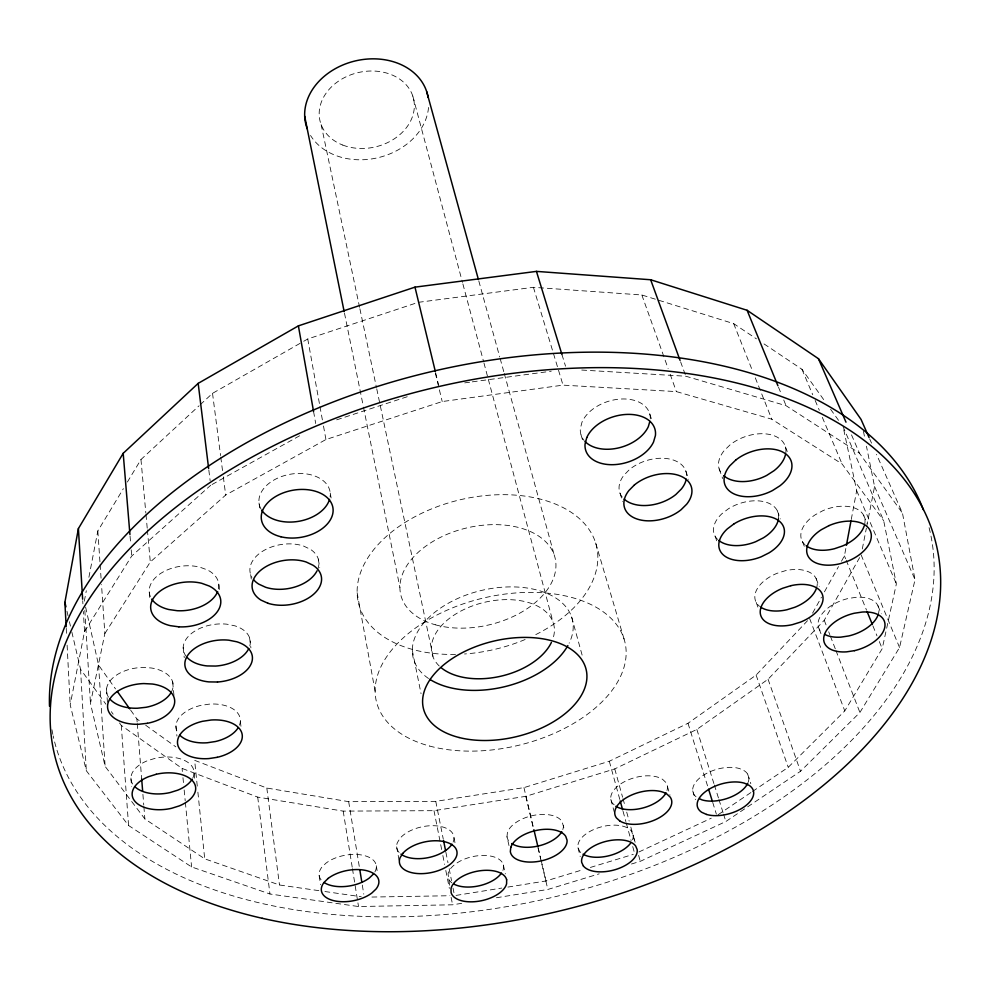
<?xml version="1.0" encoding="UTF-8"?>
<svg xmlns="http://www.w3.org/2000/svg" width="990" height="990" viewBox="0 0 990 990"><rect width="100%" height="100%" fill="white"/><g stroke="black" fill="none" stroke-linecap="round" stroke-linejoin="round"><path stroke-width="0.74" stroke-dasharray="4.95 3.71" d="M449.646 885.209L448.062 873.824A28.339 14.949 -12.4 0 1 475.571 856.078A28.339 14.949 -12.4 0 1 503.378 865L503.353 868.973A28.339 14.949 -12.4 0 1 502.289 871.72M508.996 845.571L506.979 836.649L507.437 832.454A28.797 15.456 -13.4 0 1 533.474 815.401A28.797 15.456 -13.4 0 1 562.048 821.552L564.845 831.291M841.475 561.231L844.433 555.91L846.141 546.802M851.264 519.478L856.672 490.632L843.752 429.734M84.299 601.19L86.316 590.733M88.902 577.281L97.824 530.949L123.391 488.639M461.662 903.338L452.591 904.798L358.516 906.531L269.961 894.007L191.602 866.943L128.576 825.512L86.328 770.74L70.191 704.806L84.546 631.434L83.358 611.474M862.302 548.967L866.386 528.153M866.683 526.655L874.566 486.511L866.448 446.218M318.854 890.654L279.489 884.998L204.707 858.825L144.862 818.94L105.126 766.396L90.461 703.407L104.853 633.563L101.5 584.546M752.524 791.468L788.226 767.324L844.779 710.894L882.201 648.698L896.358 583.939L883.686 520.715L843.121 426.764M631.471 864.01L640.283 861.337L725.868 821.502L800.502 771.284L859.902 712.478L899.551 647.51L915.02 579.633L902.472 513.129L876.496 454.348M812.58 613.157L821.465 597.18M824.435 591.847L838.505 566.565M119.481 722.91L121.287 725.41L182.073 768.413L257.709 797.111L343.196 811.119L433.991 810.674L525.839 796.331L614.765 768.896L696.849 729.42L768.067 679.264L824.249 620.272L859.629 557.58M127.376 482.031L140.964 459.546L199.101 405.752M84.546 631.434L131.72 556.009L210.697 485.261M104.853 633.563L150.307 561.986L225.683 495.05L325.933 439.535L442.208 401.544L563.025 385.147L676.356 391.595L771.792 419.203L842.082 463.976L883.686 520.715M197.27 786.085L194.634 760.332L266.817 788.04L348.678 801.665L435.761 801.356L523.945 787.619L609.308 761.248L688.001 723.282L756.113 675.081L807.518 620.693M200.228 404.712L212.528 393.339L302.371 342.033M718.096 814.733L751.249 792.322M303.72 341.278L307.742 338.976L418.287 302.334L533.424 287.31L641.842 294.983L733.677 323.631L756.434 338.852M212.033 484.518L300.205 435.452M638.921 851.969L711.265 818.198M336.687 419.834L409.712 395.913M507.895 887.077L546.01 880.952L582.986 869.69M590.386 867.438L633.278 854.37M496.436 897.732L547.854 889.453L599.197 873.836M456.056 895.405L501.794 888.055M464.718 382.87L470.795 382.053M472.317 381.843L551.244 371.2M371.931 897.051L449.943 895.727M581.736 370.05L685.847 376.225L786.06 405.69L859.469 453.21L902.472 513.129M324.918 891.532L361.251 896.754M764.033 343.926L801.962 369.295L824.336 400.529M130.668 710.177L136.905 718.938L140.679 721.648M145.691 725.237L175.812 746.831M614.171 804.771L612.464 803.224A29.069 15.704 -15 0 1 626.187 780.813A29.069 15.704 -15 0 1 662.607 779.353L665.936 782.508A29.069 15.704 -15 0 1 666.951 790.626M71.862 632.09L80.549 669.252L105.905 704.199M111.338 711.686L113.145 714.174M830.598 409.278L838.654 420.515M85.623 607.142L98.567 665.107L115.508 688.904M635.147 842.267L631.608 831.352A28.314 14.924 -14.3 0 0 599.433 827.417A28.314 14.924 -14.3 0 0 577.999 847.737L579.657 851.313A28.314 14.924 -14.3 0 0 581.749 853.318M869.69 438.954L871.547 443.149M874.566 486.511L915.02 579.633M851.511 434.87L859.469 453.21M856.672 490.632L896.358 583.939M801.962 369.295L812.74 394.738M815.141 400.381L819.324 410.281M822.319 417.347L842.082 463.976M863.589 515.208L867.03 523.326M861.139 554.92L899.551 647.51M877.957 605.744L881.261 613.763M778.499 387.177L780.825 392.882M783.734 399.997L786.06 405.69M844.433 555.91L845.596 558.768M846.178 560.192L866.522 610.162M872.908 625.866L876.979 635.852M879.306 641.57L882.201 648.698M785.429 446.923L787.632 452.418M733.677 323.631L752.449 370.706M755.296 377.834L771.792 419.203M802.469 541.641L804.598 547.086M816.069 578.432L819.237 586.55M824.249 620.272L826.477 626.039M828.704 631.806L829.818 634.677M830.375 636.125L835.387 649.093M835.944 650.529L859.902 712.478M777.286 510.704L780.442 518.909M819.176 629.034L821.75 635.741M809.622 618.478L844.779 710.894M680.6 361.82L685.847 376.225M719.148 468.864L722.675 478.541M756.212 602.427L758.649 609.221M641.842 294.983L668.114 368.528M670.18 374.294L676.356 391.595M768.067 679.264L800.502 771.284M715.065 536.122L717.008 541.629M685.823 470.993L688.718 479.321M756.113 675.081L788.226 767.324M649.725 413.87L651.63 419.463M747.636 774.056L750.804 783.709M696.849 729.42L713.889 783.498M714.347 784.959L718.493 798.113M718.95 799.574L723.096 812.728M723.554 814.188L725.868 821.502M620.037 493.292L622.673 501.67M688.001 723.282L708.135 787.755M712.713 802.407L716.364 814.139M561.949 354.556L565.538 366.226M692.74 790.886L695.413 799.66M581.031 434.919L583.172 441.961M533.424 287.31L563.025 385.147M595.658 542.953L624.084 639.095M667.409 786.357L670.007 795.168M614.765 768.896L622.586 797.222M622.995 798.72L625.061 806.169M626.707 812.134L629.17 821.081M630.816 827.046L635.345 843.443M638.637 855.372L640.283 861.337M571.601 616.918L582.528 656.593M478.814 280.987L499.727 356.994M500.136 358.491L503.836 371.894M504.244 373.391L554.289 555.204M609.308 761.248L619.814 799.499M623.044 811.268L625.866 821.564M626.274 823.037L631.125 840.683M632.734 846.561L634.751 853.924M610.842 799.437L614.443 812.716M412.805 96.055L462.479 282.422M462.875 283.92L483.541 361.449M483.937 362.934L487.909 377.846M488.318 379.331L553.101 622.364M577.999 847.737L580.214 856.536M435.65 372.822L438.558 384.85M435.315 372.982L442.208 401.544M523.945 787.619L533.907 829.769M538.189 847.836L540.676 858.38M541.035 859.877L546.01 880.952M525.839 796.331L533.647 829.373M537.917 847.403L547.854 889.453M66.986 611.275L68.025 615.731M69.424 621.683L70.463 626.138M503.378 865L505.333 873.873M321.144 124.629L359.58 307.321M359.902 308.831L376.423 387.338M376.745 388.847L433.298 657.583M453.989 837.812L455.214 843.814M863.429 431.293L864.938 438.756M344.483 313.187L363.169 405.603M363.466 407.125L399.911 587.417M412.298 650.319L421.047 693.668M435.761 801.356L443.211 838.777M445.884 852.241L447.975 862.723M449.163 868.713L451.551 880.679M453.036 888.166L453.94 892.658M433.991 810.674L441.664 849.519M442.839 855.496L444.621 864.456M445.797 870.433L449.336 888.364M451.106 897.324L452.591 904.798M357.13 592.701L375.136 691.416M307.742 338.976L319.683 405.009M319.956 406.519L322.406 420.02M323.495 426.022L325.933 439.535M396.656 846.858L399.094 860.434M330.227 493.082L331.266 498.873M313.57 411.506L315.711 423.522M376.287 865.755L377.561 873.279M318.297 559.078L319.745 567.753M348.678 801.665L359.333 866.869M362.303 885.06L363.788 894.156M343.196 811.119L352.205 867.153M352.44 868.663L358.516 906.531M319.176 875.63L320.512 884.713M259.021 503.019L259.863 508.86M250.668 574.633L251.262 579.001M249.567 637.733L250.903 647.881M266.817 788.04L279.489 884.998M212.528 393.339L220.572 455.573M220.77 457.095L222.54 470.757M223.332 476.834L225.683 495.05M257.709 797.111L269.961 894.007M240.347 721.363L241.053 727.093M208.828 470.052L210.14 480.707M218.827 584.57L219.718 591.871M183.2 647.435L184.251 657.657M197.889 792.149L204.707 858.825M194.09 773.252L194.671 778.982M182.073 768.413L182.37 771.495M182.964 777.657L183.571 783.808M184.165 789.971L185.204 800.749M185.353 802.284L191.602 866.943M172.656 681.9L174.054 696.453M175.96 725.979L176.925 736.102M140.964 459.546L145.839 513.067M145.988 514.59L147.238 528.351M147.374 529.885L150.307 561.986M149.292 592.503L149.812 598.393M130.061 536.085L130.705 543.745M131.212 549.883L131.72 556.009M136.905 718.938L137.152 722.019M137.276 723.554L141.681 778.944M142.907 794.327L143.76 805.093M143.884 806.627L144.862 818.94M130.928 778.066L131.583 786.728M121.287 725.41L128.576 825.512M97.824 530.949L100.027 563.112M100.139 564.634L101.079 578.42M106.536 689.015L107.427 702.207M98.567 665.107L105.126 766.396M84.843 610.347L90.461 703.407M82.715 600.732L82.9 603.801M80.549 669.252L86.328 770.74M66.243 628.353L66.639 635.988M67.11 645.171L70.191 704.806M428.522 107.452A62.63 49.698 -13.4 0 1 378.106 157.682A62.63 49.698 -13.4 0 1 310.538 135.457M455.511 654.402A122.389 76.775 -13.4 0 1 371.015 553.187A122.389 76.775 -13.4 0 1 562.753 507.412A122.389 76.775 -13.4 0 1 533.288 635.827M525.121 639.503A122.389 76.775 -13.4 0 1 464.533 653.982M317.703 569.324A34.786 22.312 -9.4 0 0 310.439 549.339L303.633 546.084A34.786 22.312 -9.4 0 0 263.167 550.898A34.786 22.312 -9.4 0 0 251.918 577.331M439.238 665.998A62.593 37.843 -13.4 0 1 483.442 602.551A62.593 37.843 -13.4 0 1 553.15 638.043M428.546 678.509A81.873 49.512 -13.4 0 1 479.667 590.882A81.873 49.512 -13.4 0 1 569.139 643.178M622.252 497.104A34.749 22.238 -17.6 0 1 623.91 475.237L629.479 469.545A34.749 22.238 -17.6 0 1 666.777 458.568A34.749 22.238 -17.6 0 1 686.602 476.796M650.306 418.881A35.937 23.834 -17.4 0 0 621.275 399.007A35.937 23.834 -17.4 0 0 582.021 422.087L580.326 428.67A35.937 23.834 -17.4 0 0 584.05 440.414M877.87 615.483A31.668 18.08 -19.4 0 0 856.301 597.279L848.331 598.467A31.668 18.08 -19.4 0 0 821.948 614.023A31.668 18.08 -19.4 0 0 822.319 632.796M563.372 825.375A28.797 15.456 -13.4 0 1 562.79 829.558M508.452 840.423A28.797 15.456 -13.4 0 1 506.979 836.649M929.078 527.67A450.178 269.738 -13.4 0 1 553.942 897.002A450.178 269.738 -13.4 0 1 53.175 735.904M52.854 734.37A450.178 269.738 -13.4 0 1 51.963 729.754M816.342 588.567A32.336 19.02 -18.7 0 0 785.194 570.747L777.063 573.309A32.336 19.02 -18.7 0 0 759.602 606.363M453.123 842.069A29.106 15.729 -11.7 0 0 435.687 825.796A29.106 15.729 -11.7 0 0 400.047 838.295L397.386 842.589A29.106 15.729 -11.7 0 0 399.75 853.095M778.499 518.785A33.709 20.716 -18.8 0 0 763.117 501.485A33.709 20.716 -18.8 0 0 728.454 508.749L721.896 513.736A33.709 20.716 -18.8 0 0 717.626 539.439M260.976 508.984A35.974 23.909 -9.6 0 1 290.293 474.235A35.974 23.909 -9.6 0 1 330.103 496.869M249.814 645.864A33.784 20.815 -8 0 0 234.828 625.816L226.809 624.183A33.784 20.815 -8 0 0 190.835 633.996A33.784 20.815 -8 0 0 187.283 657.62M218.493 588.963A35.009 22.263 -7.2 0 0 207.393 569.931L199.844 567.159A35.009 22.263 -7.2 0 0 161.135 573.136A35.009 22.263 -7.2 0 0 151.124 598.084M785.812 452.826A34.922 22.139 -19.7 0 0 767.51 434.103A34.922 22.139 -19.7 0 0 730.051 444.857L724.185 450.586A34.922 22.139 -19.7 0 0 721.982 473.938M171.171 692.418A33.487 20.171 -6.7 0 0 151.062 667.953L142.461 667.47A33.487 20.171 -6.7 0 0 112.204 678.534A33.487 20.171 -6.7 0 0 109.915 699.051M864.629 524.44A33.4 20.047 -20.1 0 0 822.987 510.63L815.352 514.713A33.4 20.047 -20.1 0 0 805.031 544.797M192.79 778.053A31.767 18.179 -7.4 0 0 185.353 760.852A31.767 18.179 -7.4 0 0 154.898 758.39L147.139 760.827A31.767 18.179 -7.4 0 0 133.254 784.884M633.142 834.978A28.314 14.924 -14.3 0 1 631.298 842.156M451.811 882.783A28.339 14.949 -12.4 0 1 448.173 877.784M374.851 871.992A28.982 15.506 -10.5 0 0 361.783 855.026A28.982 15.506 -10.5 0 0 325.858 863.255L321.787 867.265A28.982 15.506 -10.5 0 0 324.225 882.585M748.23 782.162A28.933 15.456 -16.2 0 0 744.542 770.913L739.802 768.661A28.933 15.456 -16.2 0 0 702.566 775.826A28.933 15.456 -16.2 0 0 697.319 797.754M239.456 725.163A32.422 19.107 -8 0 0 209.335 704.125L200.871 705.387A32.422 19.107 -8 0 0 178.138 733.182M342.738 145.06A48.077 38.152 -13.4 0 0 414.352 105.893A48.077 38.152 -13.4 0 0 343.183 78.284A48.077 38.152 -13.4 0 0 342.738 145.06M429.512 746.027A127.76 75.71 -13.4 0 0 625.767 658.87A127.76 75.71 -13.4 0 0 446.663 610.36A127.76 75.71 -13.4 0 0 429.512 746.027M435.291 624.777A79.324 49.735 -13.4 0 0 555.836 568.136A79.324 49.735 -13.4 0 0 442.654 536.283A79.324 49.735 -13.4 0 0 435.291 624.777"/><path stroke-width="1.49" d="M66.157 626.818L64.894 602.353L78.408 528.561L123.193 453.321L198.173 383.378L298.386 325.871L414.983 287.149L536.444 271.384L650.653 279.749L747.104 310.291L818.433 358.689L861.028 419.364L869.072 437.555M846.425 545.28L850.979 520.988M649.861 421.356L648.314 426.702A35.937 23.834 -17.4 0 1 618.465 447.938A35.937 23.834 -17.4 0 1 584.917 441.392M373.428 874.059L369.332 877.994A28.982 15.506 -10.5 0 1 324.225 882.585M699.707 798.831L702.096 799.908A28.933 15.456 -16.2 0 0 747.772 783.263M117.29 691.404L129.777 708.927M818.433 358.689L845.992 422.173M747.104 310.291L777.917 385.754M867.104 611.585L872.326 624.43M650.653 279.749L680.068 360.385M708.593 789.228L712.255 800.947M536.444 271.384L561.949 354.556M426.715 91.724L478.405 279.502M620.21 800.972L622.636 809.795M414.983 287.149L435.291 371.324M533.907 829.769L537.83 846.326M64.894 602.353L65.946 606.808M304.685 116.226L344.173 311.664M443.508 840.275L445.587 850.744M298.386 325.871L313.57 411.506M359.828 869.901L361.808 882.028M198.173 383.378L208.643 468.542M123.193 453.321L129.938 534.55M141.681 778.944L142.659 791.245M78.408 528.561L82.628 599.197M307.321 128.935A62.63 49.698 -13.4 0 1 353.442 61.392A62.63 49.698 -13.4 0 1 428.101 97.329M551.405 642.436A62.593 37.843 -13.4 0 1 500.928 676.195A62.593 37.843 -13.4 0 1 441.293 667.817M816.342 588.567A32.336 19.02 -18.7 0 1 794.871 607.254L786.902 609.753A32.336 19.02 -18.7 0 1 760.728 607.179M877.87 615.483A31.668 18.08 -19.4 0 1 848.64 635.964L840.832 637.139A31.668 18.08 -19.4 0 1 824.559 634.305M248.762 648.599A33.784 20.815 -8 0 1 215.659 666.06L207.108 665.936A33.784 20.815 -8 0 1 187.283 657.62M217.664 591.587A35.009 22.263 -7.2 0 1 177.247 610.719L168.721 609.506A35.009 22.263 -7.2 0 1 151.767 599.123M686.268 479.222A34.749 22.238 -17.6 0 1 681.405 488.973L675.824 494.53A34.749 22.238 -17.6 0 1 624.133 499.108M864.233 525.851A33.4 20.047 -20.1 0 1 842.663 545.923L834.508 548.707A33.4 20.047 -20.1 0 1 806.12 545.7M561.775 831.711A28.797 15.456 -13.4 0 1 538.708 845.905A28.797 15.456 -13.4 0 1 511.731 843.554M49.5 706.241A450.178 269.738 -13.4 0 1 438.582 369.963A450.178 269.738 -13.4 0 1 923.385 509.776M666.01 792.829A29.069 15.704 -15 0 1 643.191 807.902A29.069 15.704 -15 0 1 615.879 806.305M778.499 518.785A33.709 20.716 -18.8 0 1 763.364 537.842L755.716 541.703A33.709 20.716 -18.8 0 1 718.715 540.404M451.972 844.21A29.106 15.729 -11.7 0 1 427.878 857.711A29.106 15.729 -11.7 0 1 400.962 854.135M329.534 499.393A35.974 23.909 -9.6 0 1 297.978 521.433A35.974 23.909 -9.6 0 1 261.645 510.085M171.171 692.418A33.487 20.171 -6.7 0 1 146.013 707.293L137.412 708.234A33.487 20.171 -6.7 0 1 109.915 699.051M317.048 570.784A34.786 22.312 -9.4 0 1 265.654 587.28L258.836 584.162A34.786 22.312 -9.4 0 1 253.725 579.855M785.615 454.051A34.922 22.139 -19.7 0 1 773.994 470.72L766.681 475.423A34.922 22.139 -19.7 0 1 723.69 475.67M567.864 645.579A81.873 49.512 -13.4 0 1 505.024 686.602A81.873 49.512 -13.4 0 1 429.833 679.35M192.147 779.241A31.767 18.179 -7.4 0 1 177.742 790.168L170.156 792.545A31.767 18.179 -7.4 0 1 135.048 786.877M501.447 873.081A28.339 14.949 -12.4 0 1 453.878 884.095M630.581 843.195A28.314 14.924 -14.3 0 1 583.061 854.197M238.206 727.65A32.422 19.107 -8 0 1 215.474 741.522L207.195 742.772A32.422 19.107 -8 0 1 179.92 735.285M506.645 879.776L506.608 883.736A28.5 14.887 -12.4 0 1 478.974 901.185A28.5 14.887 -12.4 0 1 451.106 892.634L451.007 888.698A28.5 14.887 -12.4 0 1 478.702 870.952A28.5 14.887 -12.4 0 1 506.645 879.776M510.791 847.341L510.333 851.511A28.97 15.395 -13.4 0 0 540.354 861.065A28.97 15.395 -13.4 0 0 567.06 840.151L565.723 836.34A28.97 15.395 -13.4 0 0 537.001 830.288A28.97 15.395 -13.4 0 0 510.791 847.341M586.761 437.58L585.041 444.164A36.197 23.809 -17.3 0 0 613.317 464.681A36.197 23.809 -17.3 0 0 653.511 442.072L655.429 435.526A36.197 23.809 -17.3 0 0 627.252 414.402A36.197 23.809 -17.3 0 0 586.761 437.58M402.794 853.392L400.108 857.687A29.279 15.667 -11.7 0 0 434.09 871.918A29.279 15.667 -11.7 0 0 451.304 844.309A29.279 15.667 -11.7 0 0 402.794 853.392M634.429 484.927L628.811 490.632A34.997 22.201 -17.5 0 0 636.372 518.785A34.997 22.201 -17.5 0 0 681.009 509.8L686.652 504.232A34.997 22.201 -17.5 0 0 679.511 475.658A34.997 22.201 -17.5 0 0 634.429 484.927M328.136 878.439L324.039 882.437A29.155 15.444 -10.5 0 0 334.373 900.826A29.155 15.444 -10.5 0 0 371.832 893.029L375.965 889.107A29.155 15.444 -10.5 0 0 365.879 870.482A29.155 15.444 -10.5 0 0 328.136 878.439M735.743 460.065L729.816 465.795A35.182 22.114 -19.6 0 0 732.254 492.995A35.182 22.114 -19.6 0 0 772.509 490.533L779.885 485.83A35.182 22.114 -19.6 0 0 783.82 452.628A35.182 22.114 -19.6 0 0 735.743 460.065M733.937 523.908L727.328 528.883A33.945 20.679 -18.7 0 0 723.913 555.427A33.945 20.679 -18.7 0 0 761.273 556.764L768.982 552.89A33.945 20.679 -18.7 0 0 779.377 521.21A33.945 20.679 -18.7 0 0 733.937 523.908M829.051 525.591L821.354 529.687A33.623 19.998 -20 0 0 808.236 556.467A33.623 19.998 -20 0 0 840.522 563.595L848.739 560.798A33.623 19.998 -20 0 0 869.789 529.898A33.623 19.998 -20 0 0 829.051 525.591M156.259 774.267L148.451 776.717A31.977 18.129 -7.5 0 0 134.343 800.588A31.977 18.129 -7.5 0 0 171.579 808.298L179.227 805.91A31.977 18.129 -7.5 0 0 193.52 782.026A31.977 18.129 -7.5 0 0 156.259 774.267M790.837 585.696L782.645 588.27A32.559 18.971 -18.7 0 0 760.592 614.914A32.559 18.971 -18.7 0 0 792.433 624.628L800.452 622.128A32.559 18.971 -18.7 0 0 822.69 595.46A32.559 18.971 -18.7 0 0 790.837 585.696M854.432 650.665L846.574 651.853A31.878 18.018 -19.3 0 1 823.915 636.558A31.878 18.018 -19.3 0 1 854.259 613.243L862.278 612.043A31.878 18.018 -19.3 0 1 884.751 627.413A31.878 18.018 -19.3 0 1 854.432 650.665M217.231 757.313L208.902 758.575A32.633 19.058 -8.1 0 1 177.631 744.195A32.633 19.058 -8.1 0 1 202.579 721.289L211.093 720.015A32.633 19.058 -8.1 0 1 242.166 734.456A32.633 19.058 -8.1 0 1 217.231 757.313M147.349 723.306L138.699 724.272A33.722 20.122 -6.8 0 1 107.65 704.917A33.722 20.122 -6.8 0 1 143.81 683.57L152.472 684.028A33.722 20.122 -6.8 0 1 174.599 702.974A33.722 20.122 -6.8 0 1 147.349 723.306M217.503 682.011L208.89 681.9A34.019 20.778 -8.1 0 1 186.33 657.744A34.019 20.778 -8.1 0 1 228.764 640.184L236.845 641.792A34.019 20.778 -8.1 0 1 250.916 664.364A34.019 20.778 -8.1 0 1 217.503 682.011M178.881 626.843L170.292 625.655A35.256 22.226 -7.3 0 1 154.353 596.834A35.256 22.226 -7.3 0 1 201.663 583.283L209.274 586.043A35.256 22.226 -7.3 0 1 217.082 612.03A35.256 22.226 -7.3 0 1 178.881 626.843M706.588 814.461L701.786 812.332A29.106 15.395 -16.2 0 1 707.12 790.466A29.106 15.395 -16.2 0 1 744.579 783.238L749.331 785.466A29.106 15.395 -16.2 0 1 743.7 807.172A29.106 15.395 -16.2 0 1 706.588 814.461M267.919 603.257L261.063 600.15A35.046 22.287 -9.4 0 1 260.531 570.426A35.046 22.287 -9.4 0 1 306.219 562.023L313.063 565.265A35.046 22.287 -9.4 0 1 313.063 594.73A35.046 22.287 -9.4 0 1 267.919 603.257M619.889 821.032L616.461 817.975A29.242 15.642 -15 0 1 630.321 795.601A29.242 15.642 -15 0 1 666.938 794.067L670.267 797.21A29.242 15.642 -15 0 1 656.197 819.324A29.242 15.642 -15 0 1 619.889 821.032M583.357 865.965L581.699 862.401A28.487 14.862 -14.3 0 1 603.306 842.119A28.487 14.862 -14.3 0 1 635.642 845.955L637.164 849.568A28.487 14.862 -14.3 0 1 615.508 869.567A28.487 14.862 -14.3 0 1 583.357 865.965M459.088 737.513A83.667 49.104 -13.4 0 0 586.761 679.66A83.667 49.104 -13.4 0 0 468.394 649.7A83.667 49.104 -13.4 0 0 459.088 737.513M262.226 918.287A453.234 269.107 -13.4 0 0 940.5 589.904A453.234 269.107 -13.4 0 0 283.437 440.847A453.234 269.107 -13.4 0 0 262.226 918.287M280.95 536.778A36.234 23.884 -9.7 0 0 333.073 509.021A36.234 23.884 -9.7 0 0 277.509 495.47A36.234 23.884 -9.7 0 0 280.95 536.778"/></g></svg>
